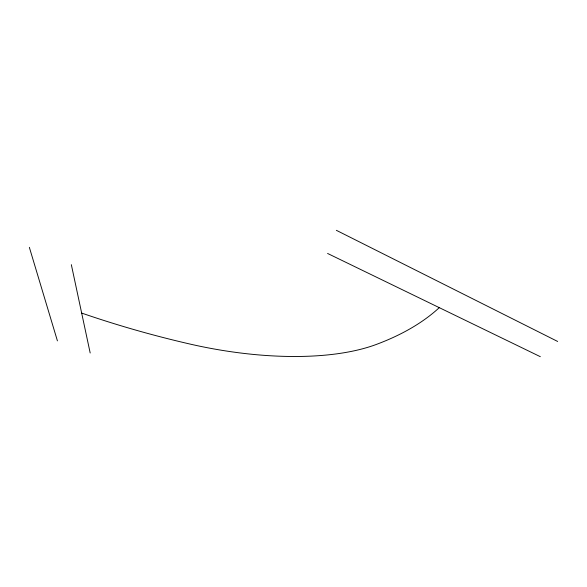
<?xml version="1.0" encoding="UTF-8"?>
<svg xmlns="http://www.w3.org/2000/svg" width="587" height="587" viewBox="0 0 587 587"><rect width="100%" height="100%" fill="white"/><g stroke="black" fill="none" stroke-linecap="round" stroke-linejoin="round"><path stroke-width="0.88" d="M327.583 253.445L540.333 356.683M336.366 230.317L557.65 341.458M29.35 247.332L57.423 340.878M71.335 264.671L90.185 352.992M439.281 307.647A536.012 233.78 19.4 0 1 376.135 344.51A203.608 80.735 11.8 0 1 189.704 343.989A618.911 354.122 11.5 0 1 81.666 313.069"/></g></svg>
